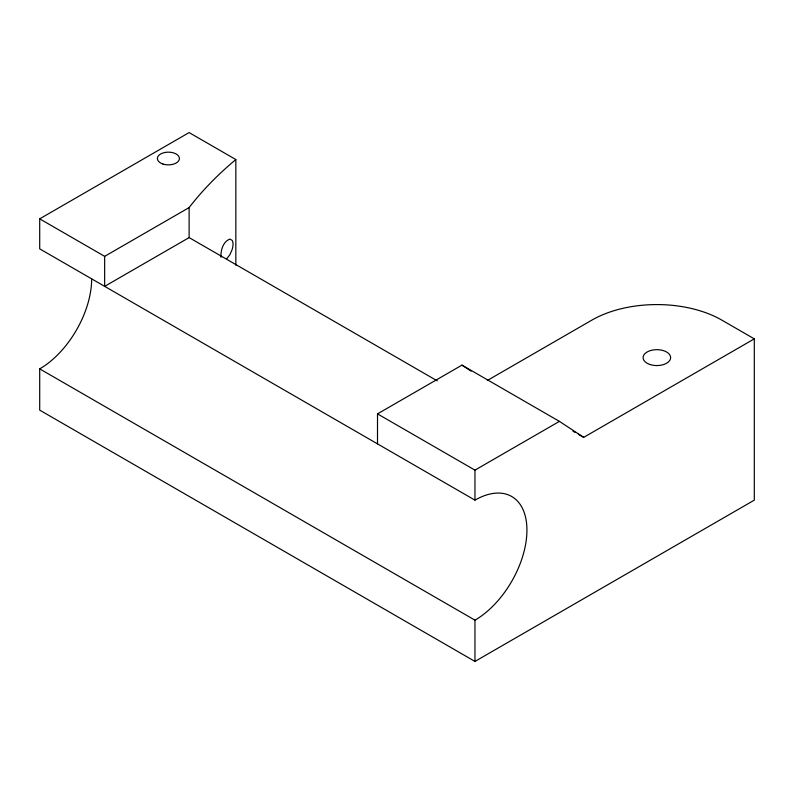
<?xml version="1.0" encoding="UTF-8"?>
<svg xmlns="http://www.w3.org/2000/svg" width="794" height="794" viewBox="0 0 794 794"><rect width="100%" height="100%" fill="white"/><g stroke="black" fill="none" stroke-linecap="round" stroke-linejoin="round"><path stroke-width="1.19" d="M226.836 258.596L229.923 254.676L232.195 249.405A10.868 4.992 -68.5 0 0 232.195 240.403L229.923 239.083C223.015 241.505 220.514 250.636 221.02 257.266M39.7 218.846L189.121 132.578L235.838 159.554L231.659 163.088A511.852 295.517 0 0 0 189.121 207.591L104.659 256.353L39.7 218.846L39.7 248.85L474.961 500.141A73.495 42.429 -60 0 1 526.928 530.144A73.495 42.429 -60 0 1 474.961 620.164L474.961 661.422L754.3 500.141L754.3 338.859L721.815 320.111A91.876 53.039 0 0 0 591.887 320.111L487.318 380.485M437.256 380.862L189.121 237.595L104.659 286.356L104.659 256.353M377.507 443.886L377.507 413.873L461.959 365.121L559.413 421.376L583.699 437.355L754.3 338.859M377.507 413.873L474.961 470.137L559.413 421.376M572.99 431.182L575.134 432.412M578.35 434.268L583.699 437.355M91.667 278.853A73.495 42.429 -60 0 1 39.7 368.873L474.961 620.164M474.961 661.422L39.7 410.131L39.7 368.873M461.959 365.121L471.07 371.116M474.961 470.137L474.961 500.141M235.838 159.554L235.838 265.236M189.121 207.591L189.121 237.595M649.968 364.506A13.786 7.96 0 0 0 670.632 357.618A13.786 7.96 0 0 0 649.968 350.73A13.786 7.96 0 0 0 649.968 364.506M162.889 164.021A11.027 6.362 0 0 0 179.424 158.512A11.027 6.362 0 0 0 162.889 153.004A11.027 6.362 0 0 0 162.889 164.021"/></g></svg>
